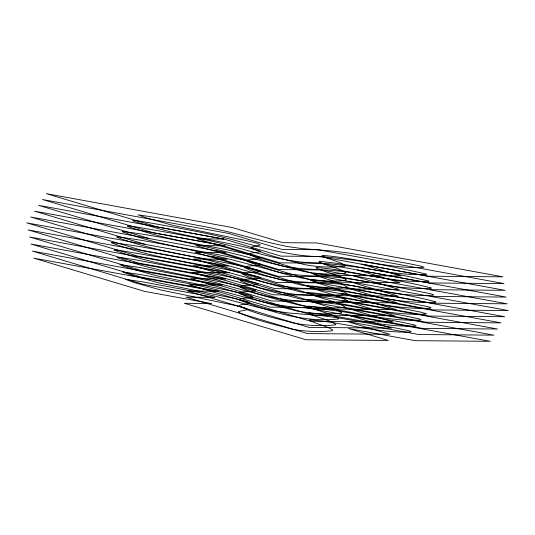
<?xml version="1.0" encoding="UTF-8"?>
<svg xmlns="http://www.w3.org/2000/svg" width="535" height="535" viewBox="0 0 535 535"><rect width="100%" height="100%" fill="white"/><g stroke="black" fill="none" stroke-linecap="round" stroke-linejoin="round"><path stroke-width="0.8" d="M429.959 289.689L505.053 290.331L319.067 256.446L280.908 256.125L224.566 239.232L38.58 205.353L149.466 238.597M431.023 296.437L506.117 297.072L320.131 263.193L279.952 262.852L220.621 245.07L34.635 211.185L145.527 244.428M353.401 275.746L399.043 289.428L316.7 288.733L195.114 252.279L226.024 252.547L30.696 217.023L141.581 250.266L228.157 266.035L193.202 265.734L314.787 302.188L397.13 302.884L345.516 287.415L432.086 303.185L507.187 303.82L321.194 269.941L278.996 269.58L216.682 250.902M349.455 281.577L398.087 296.156L315.744 295.46L194.158 259.007L227.087 259.288L26.75 222.854L137.642 256.098L229.221 272.776L192.246 272.469L313.831 308.916L396.174 309.618L341.571 293.247L433.149 309.925L508.25 310.567L322.264 276.682L278.039 276.307L212.736 256.733M308.588 306.187L308.581 306.528C318.138 311.571 329.7 312.634 338.735 318.519L338.474 318.954C304.515 322.799 270.683 311.905 239.392 299.941L239.185 299.419L240.375 298.677L251.316 297.34L252.774 296.751L249.771 295.166L238.583 292.498L156.728 275.833L132.747 269.172L122.328 265.882L119.807 264.584L138.759 267.333L195.556 277.966L216.347 282.834L259.569 294.451L277.284 298.423L292.946 300.53L325.909 302.79L343.744 304.963L404.855 315.851L419.159 318.907L421.132 320.004C383.16 322.043 346.198 308.876 308.588 306.187M316.178 267.5L316.172 267.848C325.728 272.89 337.291 273.947 346.326 279.832L346.065 280.266C312.106 284.112 278.267 273.224 246.983 261.254L246.775 260.739L247.966 259.99L258.907 258.652L260.364 258.064L260.184 257.649C221.844 246.742 181.485 243.405 143.32 231.394C138.144 229.508 114.316 223.496 136.927 227.041C160.848 231.207 184.789 235.3 208.516 240.456C245.09 248.374 280.608 262.946 318.526 263.026C355.715 265.487 392.636 272.763 428.836 281.062L428.722 281.316C390.751 283.363 353.789 270.188 316.178 267.5M239.867 286.533L239.827 287.048C258.151 295.394 278.441 299.593 297.915 304.803C313.176 307.612 329.159 308.916 344.54 307.143L344.654 306.655C333.265 300.148 319.609 298.53 307.759 292.892L307.605 292.498C348.813 295.467 389.306 310.527 430.902 308.113L430.976 307.819A7.597 0.689 11.1 0 0 426.134 306.261L377.971 296.992L344.226 291.421L326.611 289.642L296.544 288.004L280.2 285.877L261.515 281.624L220.922 270.389L199.388 265.039L164.044 258.017L117.239 249.992A7.597 0.689 11.1 0 0 114.269 250.126C160.527 267.694 210.803 270.65 258.117 283.851L258.084 284.259C252.219 286.058 245.605 284.292 239.867 286.533M242.395 273.639L242.362 274.147C260.679 282.493 280.969 286.7 300.443 291.909C315.703 294.718 331.693 296.022 347.068 294.25L347.182 293.762C335.793 287.248 322.144 285.63 310.287 279.999L310.133 279.604C351.341 282.574 391.834 297.634 433.43 295.22L433.51 294.925A7.597 0.689 11.1 0 0 428.669 293.361C399.912 287.529 371.076 281.838 341.979 277.939C320.799 275.271 299.205 276.782 278.267 272.108C226.058 257.79 173.521 244.415 119.766 237.092A7.597 0.689 11.1 0 0 116.797 237.232C163.055 254.794 213.331 257.75 260.645 270.957L260.619 271.365C254.747 273.164 248.133 271.399 242.395 273.639M347.616 300.724L347.569 301.238C331.74 303.084 315.242 301.613 299.52 298.757C279.598 293.401 258.726 289.234 240.048 280.601L240.208 280.093L242.435 279.424L258.258 278.528L260.746 278.013L260.879 277.611C211.76 263.922 159.47 261.107 111.467 242.77L111.427 242.482C140.685 246.06 169.722 252.072 198.625 257.99C228.044 264.35 256.352 275.224 286.051 280.34C309.772 283.603 333.947 281.958 357.54 286.553C383.642 291.435 410.245 294.899 435.844 301.86L435.784 302.168C392.382 304.776 350.117 288.76 307.117 285.657L307.351 286.078C320.338 292.01 335.07 293.902 347.616 300.724M238.55 311.872L238.51 312.306C255.008 320.358 273.733 324.11 291.488 328.998C304.89 331.6 318.867 332.215 332.402 330.764L332.609 329.894C325.474 325.414 316.66 324.364 309.397 320.164L309.571 319.87C343.584 322.317 377.028 333.532 411.361 331.894L409.609 330.904L396.134 328.062L338.194 317.797L321.134 315.623L289.348 313.055L274.368 310.969L257.629 307.277L217.009 296.657L197.375 292.143L143.393 281.985L125.391 279.317L135.007 282.781L160.426 289.883L233.902 305.171L244.181 307.678L247.464 309.237L246.688 309.879L239.794 311.216L238.55 311.872M251.203 247.397L251.156 247.832C267.654 255.884 286.385 259.635 304.141 264.524C317.543 267.125 331.513 267.741 345.055 266.29L345.262 265.42C338.127 260.94 329.313 259.89 322.05 255.69L322.217 255.396C356.236 257.803 389.674 269.072 424.014 267.42L422.262 266.43L408.78 263.588L350.846 253.322L333.786 251.149L302.001 248.581L287.021 246.495L270.275 242.803L229.662 232.183L210.028 227.669L156.039 217.511L138.043 214.843L147.653 218.307L173.079 225.409L246.555 240.696L256.833 243.204L260.11 244.762L259.341 245.404L252.446 246.742L251.203 247.397M319.194 261.448L319.107 261.769C327.507 266.517 338.066 267.299 345.898 272.87L345.556 273.278C331.56 274.816 317.081 274.02 303.218 271.365C285.075 266.323 265.688 262.685 248.969 254.285L250.808 253.236L259.121 252.032L260.237 251.417L259.957 250.995C223.316 240.523 184.802 237.165 148.329 225.703C143.36 223.884 119.833 218.019 142.002 221.503C165.328 225.583 188.668 229.615 211.813 234.611C248.534 242.77 284.386 256.633 322.478 256.72C357.507 259.669 392.349 266.256 426.502 274.127L426.368 274.368C390.216 276.221 355.013 263.996 319.194 261.448M309.076 313.028L308.989 313.349C317.389 318.098 327.948 318.88 335.779 324.451L335.438 324.859C321.435 326.39 306.963 325.601 293.1 322.946C274.957 317.904 255.57 314.266 238.851 305.866L240.69 304.816L247.845 303.84L250.119 302.991L246.976 301.419L236.243 298.831L158.574 282.854L132.399 275.532L122.602 271.954L141.073 274.662L196.465 285.055L216.682 289.743L258.599 300.864L275.826 304.696L291.147 306.789L323.521 309.21L340.969 311.377L400.494 321.956L414.384 324.905L416.243 325.949C380.091 327.794 344.894 315.576 309.076 313.028M431.17 287.99L431.076 288.265C391.292 290.498 352.565 276.381 313.156 273.552L313.229 273.92C323.936 279.257 336.535 280.601 346.754 286.8L346.566 287.262C331.647 288.953 316.165 287.817 301.365 285.061C282.326 280.032 262.611 275.792 244.669 267.701L244.589 267.186C249.457 264.838 255.456 266.611 260.491 264.718L260.418 264.303C214.896 251.631 166.646 248.474 122.127 231.695L122.074 231.428C177.011 237.774 230.311 252.981 283.804 266.363C306.201 270.382 329.152 268.864 351.582 272.756C378.151 277.431 405.122 281.129 431.17 287.99M426.114 313.784L426.014 314.058C386.23 316.285 347.509 302.175 308.1 299.339L308.167 299.714C318.88 305.05 331.473 306.388 341.698 312.587L341.504 313.049C326.584 314.74 311.102 313.604 296.31 310.848C277.277 305.793 257.562 301.546 239.613 293.494L239.526 292.979C244.395 290.632 250.393 292.398 255.429 290.505L255.355 290.09C209.847 277.371 161.577 274.274 117.065 257.489L119.954 257.362L136.445 260.01L194.64 270.884L216.013 275.92L260.545 288.037L278.742 292.15L294.745 294.263L328.296 296.377L346.519 298.55L403.972 308.742L421.44 312.279L426.114 313.784M223.897 239.051L197.027 238.824L318.613 275.278L400.956 275.973L361.285 264.083L427.826 276.2L502.927 276.836L316.934 242.957L282.821 242.669L232.451 227.569L46.465 193.69L157.35 226.934L223.897 239.051M224.961 245.799L196.071 245.552L317.656 282.005L399.999 282.701L357.34 269.914L428.889 282.948L503.99 283.583L318.004 249.705L281.865 249.397L228.505 233.4L42.519 199.522L153.411 232.765L224.961 245.799M225.623 278.929L190.667 278.635L312.259 315.082L394.603 315.784L342.982 300.309L429.558 316.078L504.652 316.713L318.666 282.834L276.468 282.473L214.147 263.795L28.161 229.916L139.053 263.16L225.623 278.929M222.032 285.081L189.096 284.801L310.681 321.247L393.024 321.95L344.393 307.371L425.96 322.23L501.061 322.866L315.075 288.987L274.89 288.646L215.565 270.857L29.572 236.978L140.464 270.222L222.032 285.081M218.434 291.227L187.524 290.966L309.11 327.42L391.453 328.115L345.811 314.433L422.369 328.376L497.463 329.012L311.477 295.133L273.318 294.812L216.976 277.919L30.99 244.04L141.875 277.284L218.434 291.227M214.843 297.38L185.953 297.132L307.538 333.586L389.881 334.281L347.222 321.495L418.771 334.529L493.872 335.164L307.879 301.285L271.747 300.978L218.387 284.981L32.401 251.102L143.286 284.346L214.843 297.38M211.245 303.526L184.374 303.298L305.966 339.752L388.31 340.447L348.633 328.557L415.18 340.675L490.274 341.31L304.288 307.431L270.175 307.143L219.798 292.043L33.812 258.164L144.704 291.408L211.245 303.526"/></g></svg>
